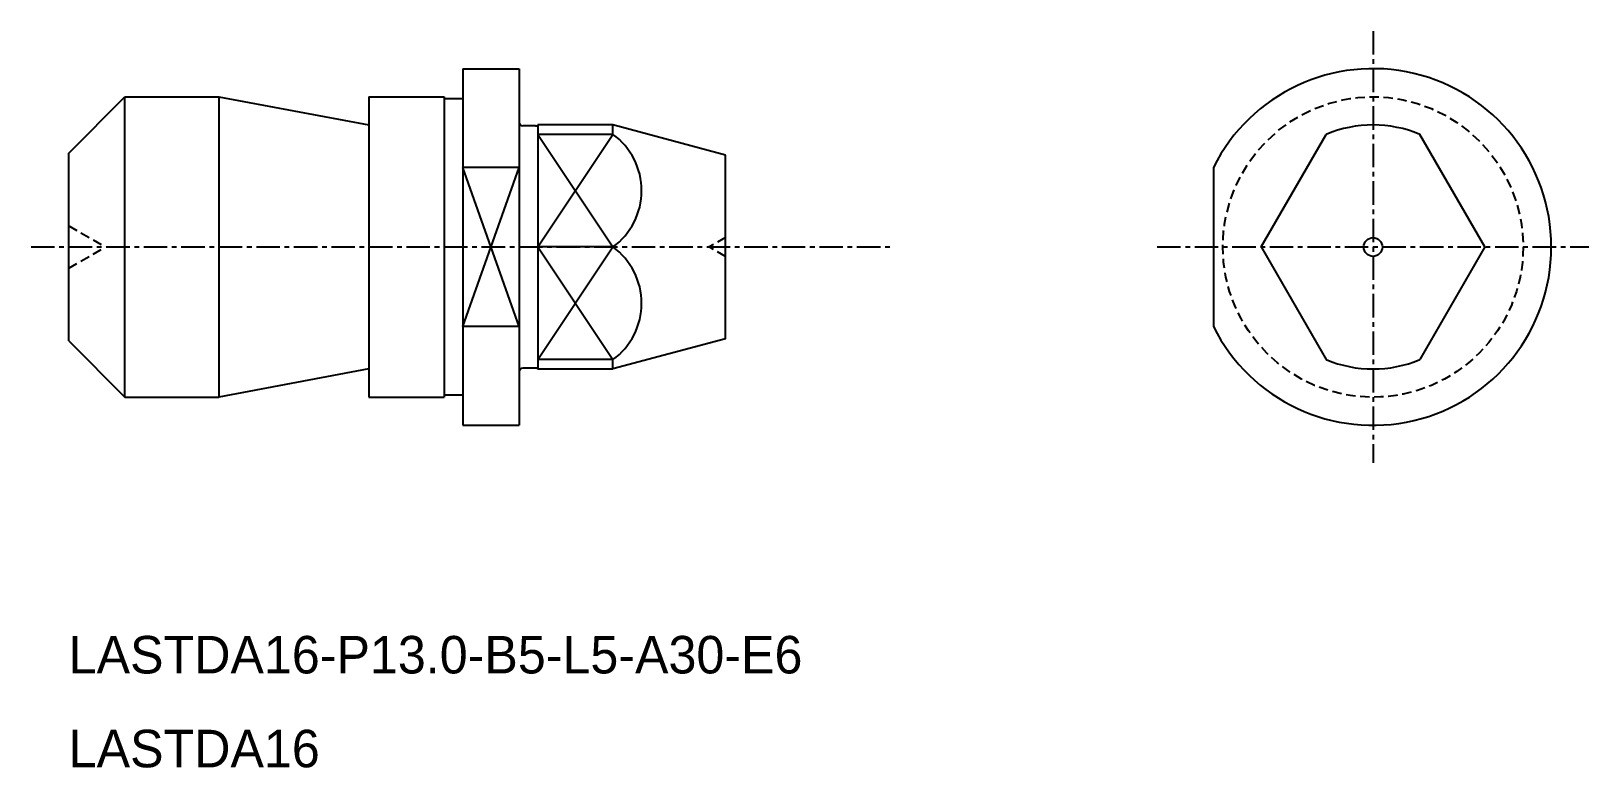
# Model space of a CAD drawing. Extents: x -1668.3 to -1585.3, y -788.3 to -749.1.
import ezdxf

# ---------------------------------------------------------------- set-up
doc = ezdxf.new("R2010")
doc.units = 0
doc.linetypes.add('CENTER', pattern=[2, 1.25, -0.25, 0.25, -0.25])
doc.linetypes.add('DASHED', pattern=[0.75, 0.5, -0.25])
doc.layers.get('0').update_dxf_attribs({"linetype": 'CONTINUOUS'})
doc.layers.add('CENTER', color=1, linetype='CENTER')

msp = doc.modelspace()

# ---------------------------------------------------------------- linework, layer by layer
at = {"color": 7, "linetype": 'CONTINUOUS'}
for p, q in [((-1645.273, -751.091), (-1645.273, -770.091)), ((-1645.273, -751.091), (-1642.273, -751.091)), ((-1642.273, -751.091), (-1642.273, -770.091)), ((-1666.273, -755.591), (-1663.273, -752.591)), ((-1663.273, -752.591), (-1658.273, -752.591)), ((-1658.273, -752.591), (-1650.273, -754.091)), ((-1658.273, -752.591), (-1658.273, -768.591)), ((-1650.273, -752.591), (-1646.273, -752.591)), ((-1650.273, -752.591), (-1650.273, -768.591)), ((-1646.273, -752.591), (-1646.273, -768.591)), ((-1645.273, -752.691), (-1646.273, -752.691)), ((-1641.405, -754.141), (-1642.073, -754.141)), ((-1641.273, -754.091), (-1641.273, -767.091)), ((-1637.273, -754.091), (-1641.273, -754.091)), ((-1631.273, -755.699), (-1637.273, -754.091)), ((-1637.273, -754.591), (-1637.273, -754.091)), ((-1602.737, -760.591), (-1599.273, -754.591)), ((-1590.809, -760.591), (-1594.273, -754.591)), ((-1666.273, -765.591), (-1666.273, -755.591)), ((-1631.273, -765.484), (-1631.273, -755.699)), ((-1602.737, -760.591), (-1599.273, -766.591)), ((-1590.809, -760.591), (-1594.273, -766.591)), ((-1666.273, -765.591), (-1663.273, -768.591)), ((-1631.273, -765.484), (-1637.273, -767.091)), ((-1637.273, -767.091), (-1637.273, -766.591)), ((-1650.273, -767.091), (-1658.273, -768.591)), ((-1641.405, -767.041), (-1642.073, -767.041)), ((-1641.273, -767.091), (-1637.273, -767.091)), ((-1645.273, -768.491), (-1646.273, -768.491)), ((-1663.273, -768.591), (-1658.273, -768.591)), ((-1650.273, -768.591), (-1646.273, -768.591)), ((-1645.273, -770.091), (-1642.273, -770.091))]:
    msp.add_line(p, q, dxfattribs=at)
for p, q in [((-1637.273, -754.591), (-1641.273, -754.591)), ((-1642.273, -756.349), (-1645.273, -756.349)), ((-1605.273, -756.349), (-1605.273, -764.834)), ((-1637.273, -760.591), (-1641.273, -760.591)), ((-1642.273, -764.834), (-1645.273, -764.834)), ((-1637.273, -766.591), (-1641.273, -766.591))]:
    msp.add_line(p, q)
at = {"color": 3, "linetype": 'CONTINUOUS'}
for p, q in [((-1641.273, -760.591), (-1637.273, -754.591)), ((-1641.273, -754.591), (-1637.273, -760.591)), ((-1645.273, -764.834), (-1642.273, -756.349)), ((-1642.273, -764.834), (-1645.273, -756.349)), ((-1641.273, -766.591), (-1637.273, -760.591)), ((-1641.273, -760.591), (-1637.273, -766.591))]:
    msp.add_line(p, q, dxfattribs=at)
at = {"color": 3, "linetype": 'DASHED'}
for p, q in [((-1666.273, -759.466), (-1664.324, -760.591)), ((-1631.273, -760.091), (-1632.139, -760.591)), ((-1666.273, -761.716), (-1664.324, -760.591)), ((-1631.273, -761.091), (-1632.139, -760.591))]:
    msp.add_line(p, q, dxfattribs=at)
msp.add_circle((-1596.773, -760.591), 8, dxfattribs=at)
at = {"color": 7, "linetype": 'CONTINUOUS'}
msp.add_circle((-1596.773, -760.591), 0.5, dxfattribs=at)
for centre, radius, start, end in [((-1596.773, -760.591), 9.5, 206.52535, 153.47465), ((-1642.073, -753.941), 0.2, 180, 270), ((-1641.405, -753.941), 0.2, 270, 311.40962), ((-1596.773, -760.591), 6.5, 67.38014, 112.61986), ((-1596.773, -760.591), 6.5, 247.38014, 292.61986), ((-1642.073, -767.241), 0.2, 90, 180), ((-1641.405, -767.241), 0.2, 48.59038, 90)]:
    msp.add_arc(centre, radius, start, end, dxfattribs=at)
for centre in [(-1639.451, -757.591), (-1639.451, -763.591)]:
    msp.add_arc(centre, 3.707, 305.98028, 54.01972)
at = {"layer": 'CENTER', "color": 1, "linetype": 'CENTER'}
for p, q in [((-1596.773, -749.091), (-1596.773, -772.091)), ((-1668.273, -760.591), (-1622.469, -760.591)), ((-1608.273, -760.591), (-1585.273, -760.591))]:
    msp.add_line(p, q, dxfattribs=at)
at = {"layer": 'CENTER', "color": 7, "linetype": 'CONTINUOUS'}
msp.add_line((-1663.273, -768.591), (-1663.273, -752.591), dxfattribs=at)

# ---------------------------------------------------------------- texts
at = {"color": 7, "linetype": 'CONTINUOUS'}
for s, p in [('LASTDA16-P13.0-B5-L5-A30-E6', (-1666.273, -783.313)), ('LASTDA16', (-1666.273, -788.313))]:
    msp.add_text(s, height=2, dxfattribs=at).set_placement(p)

doc.saveas('drawing.dxf')
